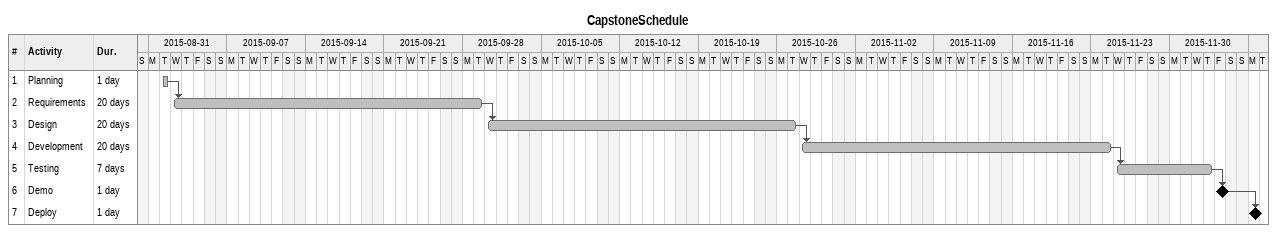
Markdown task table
CapstoneSchedule

| ID | Task | Duration | Start | Finish | Predecessors |
|---|---|---|---|---|---|
| 1 | Planning | 1d | 2015-09-01 | 2015-09-01 |  |
| 2 | Requirements | 20d | 2015-09-02 | 2015-09-29 | 1 |
| 3 | Design | 20d | 2015-09-30 | 2015-10-27 | 2 |
| 4 | Development | 20d | 2015-10-28 | 2015-11-24 | 3 |
| 5 | Testing | 7d | 2015-11-25 | 2015-12-03 | 4 |
| 6 | Demo | 1d | 2015-12-04 | 2015-12-04 | 5 |
| 7 | Deploy | 1d | 2015-12-07 | 2015-12-07 | 6 |
